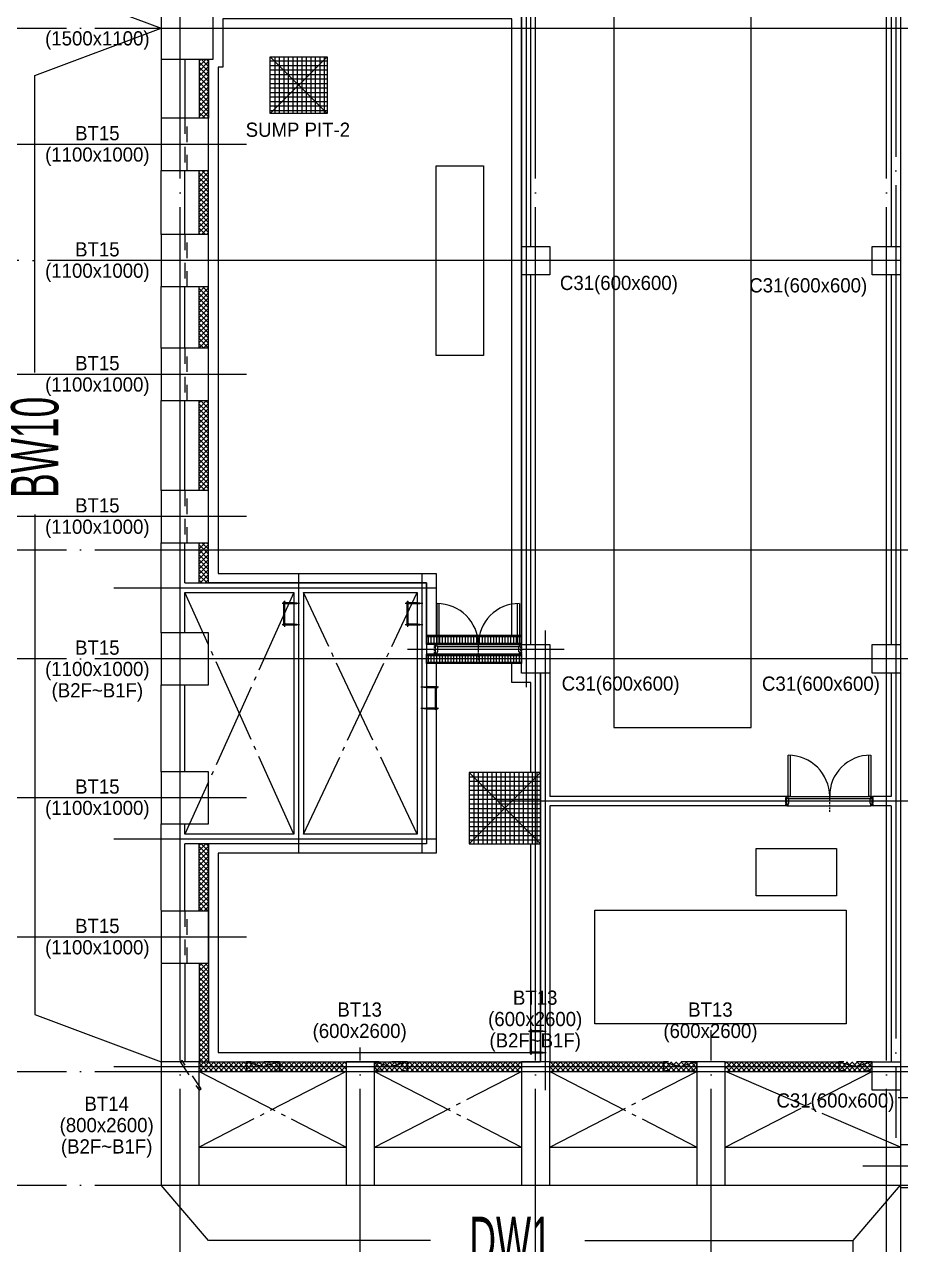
# Model space of a CAD drawing. Header units: millimetres. Extents: x -47382 to 204618, y -51045 to 127155.
# Drawn here: x 17115 to 35600, y 14717 to 40452 of the extents above; entities that cross this region are included whole.
import ezdxf
from ezdxf.enums import TextEntityAlignment as Align

# ---------------------------------------------------------------- set-up
doc = ezdxf.new("R2010")
doc.units = ezdxf.units.MM
doc.header["$LTSCALE"] = 300
doc.header["$MEASUREMENT"] = 0
for name, pattern in [('CEN', [62, 60, -1, 0, -1]), ('HID', [2, 1.1, -0.9]), ('HIDDEN2', [0.1875, 0.125, -0.0625]), ('STD_SHAFT', [7.3, 6, -0.5, 0.3, -0.5])]:
    doc.linetypes.add(name, pattern=pattern)
doc.layers.get('0').update_dxf_attribs({"linetype": 'CONTINUOUS'})
doc.layers.get('Defpoints').update_dxf_attribs({"color": 153, "linetype": 'CONTINUOUS'})
doc.layers.add('A-ANNO-NPLT', color=129, linetype='CONTINUOUS', plot=False)
for name, color, linetype in [('A-CEN', 1, 'CEN'), ('A-DOOR', 4, 'CONTINUOUS'), ('A-DOOR-JAMB', 4, 'CONTINUOUS'), ('A-DOOR-SILL', 8, 'CONTINUOUS'), ('A-DOOR-SWING', 8, 'CONTINUOUS'), ('A-ELE3', 4, 'CONTINUOUS'), ('A-ELE4', 8, 'CONTINUOUS'), ('A-FLOR-EQPM-PAD', 7, 'CONTINUOUS'), ('A-FLOR-FLIN-TYP2', 8, 'CONTINUOUS'), ('A-FLOR-OPEN-BELO', 6, 'STD_SHAFT'), ('A-FLOR-PFIX', 6, 'CONTINUOUS'), ('A-FLOR-STRA-ETC', 7, 'CONTINUOUS'), ('A-FLOR-STRA-MAIN', 4, 'CONTINUOUS'), ('A-FLOR-STRA-SUB', 9, 'CONTINUOUS'), ('A-HID1', 7, 'HID'), ('A-HID2', 9, 'HID'), ('A-LADDER', 6, 'CONTINUOUS'), ('A-PS-HID', 5, 'HID'), ('A-ST-AXIS-CEN', 252, 'CEN'), ('A-ST-COL', 2, 'CONTINUOUS'), ('A-ST-CONC', 2, 'CONTINUOUS'), ('A-WALL-DRY1', 7, 'CONTINUOUS'), ('A-WALL-MASN', 3, 'CONTINUOUS'), ('AA-STL', 6, 'CONTINUOUS'), ('ELE3', 4, 'CONTINUOUS'), ('ELE9', 9, 'CONTINUOUS'), ('H', 8, 'CONTINUOUS'), ('HID', 7, 'HID'), ('OPEN2', 5, 'CONTINUOUS'), ('S_SS4', 6, 'CONTINUOUS'), ('WID', 4, 'CONTINUOUS'), ('블럭', 5, 'CONTINUOUS')]:
    doc.layers.add(name, color=color, linetype=linetype)
doc.styles.add('ksm', font='')
doc.styles.add('SHP-나눔bo', font='')
doc.styles.add('돋움', font='')
doc.styles.get('ksm').set_extended_font_data('Dotum')
doc.styles.get('SHP-나눔bo').set_extended_font_data('NanumGothic', bold=True)
doc.styles.get('돋움').set_extended_font_data('Dotum')

# ---------------------------------------------------------------- blocks, each defined once
blk = doc.blocks.new('XR-평면도$0$8F-PLAN$0$arrow2')
at = {"color": 8}
blk.add_lwpolyline([(0, 0.87), (0.74, 0), (0, -0.87), (0.15, -1), (1, 0), (0.15, 1)], close=True, dxfattribs=at)
for points in [[(0, 0.87), (0.15, 1), (0.74, 0), (1, 0)], [(0.74, 0), (1, 0), (0, -0.87), (0.15, -1)]]:
    blk.add_solid(points, dxfattribs=at)
blk = doc.blocks.new('A$C0e376f74')
at = {"layer": 'A-ANNO-NPLT', "linetype": 'HIDDEN2'}
for p, q in [((-20, 140), (-20, 10)), ((0, 140), (-20, 140)), ((0, 120), (-20, 120)), ((0, 30), (-20, 30)), ((0, 10), (-20, 10)), ((-10, 140), (-10, 10)), ((0, 140), (0, 10)), ((525, 230), (525, -80)), ((1100, 140), (1120, 140)), ((1100, 140), (1100, 10)), ((1100, 120), (1120, 120)), ((1100, 30), (1120, 30)), ((1100, 10), (1120, 10)), ((1110, 140), (1110, 10)), ((1120, 140), (1120, 10))]:
    blk.add_line(p, q, dxfattribs=at)
at = {"layer": 'A-ANNO-NPLT', "linetype": 'ByBlock'}
blk.add_lwpolyline([(1067, 102), (33, 102), (33, 147), (1067, 147)], close=True, dxfattribs=at)
at = {"layer": 'A-DOOR', "linetype": 'ByBlock'}
blk.add_lwpolyline([(1067, 1181), (1067, 147), (1022, 147), (1022, 1181)], close=True, dxfattribs=at)
at = {"layer": 'A-DOOR-JAMB'}
for points in [[(0, 20), (0, 0), (30, 0), (30, 50), (45, 50), (45, 100), (30, 100), (30, 150), (0, 150), (0, 130)], [(1100, 20), (1100, 0), (1070, 0), (1070, 50), (1055, 50), (1055, 100), (1070, 100), (1070, 150), (1100, 150), (1100, 130)]]:
    blk.add_lwpolyline(points, dxfattribs=at)
at = {"layer": 'A-DOOR-SILL'}
for p, q in [((30, 150), (1070, 150)), ((1070, 0), (30, 0))]:
    blk.add_line(p, q, dxfattribs=at)
at = {"layer": 'A-DOOR-SWING'}
blk.add_arc((1107, 109), 1075, 94.5299, 177.8035, dxfattribs=at)
at = {"layer": 'A-ANNO-NPLT', "linetype": 'ByBlock', "style": 'SHP-나눔bo'}
blk.add_text('1100 X 2200', height=60, dxfattribs=at).set_placement((781, 16), align=Align.CENTER)
blk = doc.blocks.new('A$Ce0defec1')
at = {"layer": 'A-ANNO-NPLT', "linetype": 'HIDDEN2'}
for p, q in [((-120, 720), (-120, 700)), ((-120, 720), (0, 720)), ((-120, 710), (0, 710)), ((-120, 700), (0, 700)), ((-110, 720), (-110, 700)), ((-20, 720), (-20, 700)), ((0, 720), (0, 700)), ((-160, 350), (78, 350)), ((-120, 0), (-120, -20)), ((-120, 0), (0, 0)), ((-110, 0), (-110, -20)), ((-20, 0), (-20, -20)), ((0, 0), (0, -20)), ((-120, -10), (0, -10)), ((-120, -20), (0, -20))]:
    blk.add_line(p, q, dxfattribs=at)
at = {"layer": 'A-ANNO-NPLT', "linetype": 'ByBlock'}
blk.add_lwpolyline([(-120, 677), (-85, 677), (-85, 23), (-120, 23)], close=True, dxfattribs=at)
at = {"layer": 'A-DOOR', "linetype": 'ByBlock'}
for p, q in [((-582, 215), (-120, 677)), ((-561, 192), (-98, 655)), ((-120, 677), (-120, 700)), ((-120, 700), (0, 700)), ((-120, 677), (-98, 655)), ((-85, 677), (-120, 677)), ((-85, 665), (-85, 677)), ((0, 665), (-85, 665)), ((0, 700), (0, 665))]:
    blk.add_line(p, q, dxfattribs=at)
blk.add_lwpolyline([(-582, 215), (-561, 192)], dxfattribs=at)
at = {"layer": 'A-DOOR-JAMB'}
for p, q in [((-85, 23), (-120, 23)), ((-120, 23), (-120, 0)), ((-110, 0), (0, 0)), ((-85, 35), (-85, 23)), ((0, 35), (-85, 35)), ((0, 0), (0, 35))]:
    blk.add_line(p, q, dxfattribs=at)
at = {"layer": 'A-DOOR-SILL'}
blk.add_line((0, 18), (0, 665), dxfattribs=at)
at = {"layer": 'A-DOOR-SWING'}
blk.add_arc((-117, 691), 668, 228.3916, 269.7655, dxfattribs=at)
at = {"layer": 'A-ANNO-NPLT', "linetype": 'ByBlock', "style": 'SHP-나눔bo'}
blk.add_text('700X1800', height=45, rotation=90, dxfattribs=at).set_placement((-30, 502), align=Align.CENTER)
blk = doc.blocks.new('-26')
at = {"layer": 'A-CEN'}
for p, q in [((150, -850), (150, 11550)), ((2400, 11550), (2400, 5400)), ((3350, 11550), (3350, -850)), ((-850, 10550), (4350, 10550)), ((4350, 8450), (1400, 8450)), ((-850, 6350), (4350, 6350)), ((4350, 150), (-850, 150))]:
    blk.add_line(p, q, dxfattribs=at)
at = {"layer": 'A-FLOR-FLIN-TYP2'}
for p, q in [((2500, 9850), (2500, 9150)), ((2500, 7750), (2500, 7050))]:
    blk.add_line(p, q, dxfattribs=at)
at = {"layer": 'A-FLOR-STRA-ETC'}
blk.add_line((950, 4650), (950, 2760), dxfattribs=at)
at = {"layer": 'A-FLOR-STRA-ETC', "const_width": 75}
blk.add_lwpolyline([(950, 4688, -1), (950, 4613, -1)], format="xyb", close=True, dxfattribs=at)
at = {"layer": 'A-FLOR-STRA-ETC'}
blk.add_lwpolyline([(1968, 2760), (1029, 2502), (975, 2719), (975, 2261), (922, 2475), (82, 2218)], dxfattribs=at)
at = {"layer": 'A-FLOR-STRA-MAIN'}
for p, q in [((300, 4650), (1600, 4650)), ((1650, 4650), (1700, 4650)), ((300, 4380), (1600, 4380)), ((1650, 4380), (1700, 4380)), ((300, 4110), (1600, 4110)), ((1650, 4110), (1700, 4110)), ((300, 3840), (1600, 3840)), ((1650, 3840), (1700, 3840)), ((300, 3570), (1600, 3570)), ((1650, 3570), (1700, 3570)), ((300, 3300), (1600, 3300)), ((1650, 3300), (1700, 3300)), ((300, 3030), (1600, 3030)), ((1650, 3030), (1700, 3030)), ((300, 2760), (1600, 2760)), ((1650, 2760), (1700, 2760)), ((300, 2490), (975, 2490))]:
    blk.add_line(p, q, dxfattribs=at)
blk.add_lwpolyline([(1700, 4650), (1700, 2687)], dxfattribs=at)
at = {"layer": 'A-FLOR-STRA-SUB'}
blk.add_line((1650, 2673), (1650, 4750), dxfattribs=at)
at = {"layer": 'A-FLOR-STRA-SUB', "color": 250}
for points in [[(400, 4650), (400, 4620), (1500, 4620), (1500, 4650)], [(400, 4380), (400, 4350), (1500, 4350), (1500, 4380)], [(400, 4110), (400, 4080), (1500, 4080), (1500, 4110)], [(400, 3840), (400, 3810), (1500, 3810), (1500, 3840)], [(400, 3570), (400, 3540), (1500, 3540), (1500, 3570)], [(400, 3300), (400, 3270), (1500, 3270), (1500, 3300)], [(400, 3030), (400, 3000), (1500, 3000), (1500, 3030)], [(400, 2760), (400, 2730), (1500, 2730), (1500, 2760)], [(400, 2490), (400, 2460), (975, 2460)]]:
    blk.add_lwpolyline(points, dxfattribs=at)
at = {"layer": 'A-FLOR-STRA-SUB'}
blk.add_lwpolyline([(1600, 2659), (1600, 4750), (1650, 4750)], dxfattribs=at)
at = {"layer": 'A-PS-HID'}
for p, q in [((2500, 10400), (3200, 8600)), ((2500, 8600), (3200, 10400)), ((2500, 6450), (3200, 8290)), ((2500, 8290), (3200, 6450))]:
    blk.add_line(p, q, dxfattribs=at)
at = {"layer": 'A-ST-CONC'}
for p, q in [((0, 10700), (500, 10700)), ((500, 10700), (500, 10400)), ((1780, 10700, 0), (3500, 10700)), ((1780, 10700, 0), (1780, 10400, 0)), ((3500, 10700), (3500, 300)), ((300, 10400), (500, 10400)), ((300, 9550), (300, 10400)), ((1780, 10400, 0), (3200, 10400)), ((3200, 8600), (3200, 10400)), ((300, 6450), (300, 8650)), ((3200, 8600), (2300, 8600)), ((2300, 8600), (2300, 8290)), ((3200, 8290), (2300, 8290)), ((3200, 6450), (3200, 8290)), ((300, 6450), (440, 6450)), ((440, 6450), (440, 6250)), ((440, 6450), (440, 6250)), ((1560, 6450), (3200, 6450)), ((1560, 6450), (1560, 6250)), ((300, 6250), (440, 6250)), ((1560, 6250), (3200, 6250)), ((3200, 6250), (3200, 300)), ((300, 300), (300, 5550)), ((300, 300), (3200, 300))]:
    blk.add_line(p, q, dxfattribs=at)
at = {"layer": 'A-WALL-DRY1'}
for p, q in [((2300, 9850), (2300, 10400)), ((2312, 9862), (2312, 10400)), ((2325, 9875), (2325, 10400)), ((2475, 9875), (2475, 10400)), ((2488, 9862), (2488, 10400)), ((2500, 9850), (2500, 10400)), ((2300, 9850), (2500, 9850)), ((2312, 9862), (2488, 9862)), ((2325, 9875), (2475, 9875)), ((2300, 8600), (2300, 9150)), ((2300, 9150), (2500, 9150)), ((2312, 8600), (2312, 9138)), ((2312, 9138), (2488, 9138)), ((2325, 8600), (2325, 9125)), ((2325, 9125), (2475, 9125)), ((2475, 8600), (2475, 9125)), ((2488, 8600), (2488, 9138)), ((2500, 8600), (2500, 9150)), ((2300, 7750), (2300, 8290)), ((2312, 7762), (2312, 8290)), ((2325, 7775), (2325, 8290)), ((2475, 7775), (2475, 8290)), ((2488, 7762), (2488, 8290)), ((2500, 7750), (2500, 8290)), ((2300, 7750), (2500, 7750)), ((2312, 7762), (2488, 7762)), ((2325, 7775), (2475, 7775)), ((2300, 6450), (2300, 7050)), ((2500, 6450), (2500, 7050))]:
    blk.add_line(p, q, dxfattribs=at)
for points in [[(2300, 7050), (2500, 7050)], [(2312, 6450), (2312, 7037), (2488, 7037), (2488, 6450)], [(2325, 6450), (2325, 7025), (2475, 7025), (2475, 6450)]]:
    blk.add_lwpolyline(points, dxfattribs=at)
at = {"layer": 'A-DOOR'}
for p in [(2420, 9150), (2420, 7050)]:
    blk.add_blockref('A$Ce0defec1', p, dxfattribs=at)
at = {"layer": 'A-DOOR', "rotation": 180}
blk.add_blockref('A$C0e376f74', (1550, 6400), dxfattribs=at)
at = {"layer": 'A-FLOR-STRA-ETC', "extrusion": (0, 0, -1), "xscale": -166.9148302599861, "yscale": 167.8920954242349, "zscale": -166.9148302599861, "rotation": 89.99998299062128}
blk.add_blockref('XR-평면도$0$8F-PLAN$0$arrow2', (-950, 2927), dxfattribs=at)
blk = doc.blocks.new('G$CA57D56C9')
at = {"layer": 'A-ANNO-NPLT', "linetype": 'HIDDEN2'}
for p, q in [((0, 316), (20, 316)), ((0, 136), (0, 316)), ((0, 296), (20, 296)), ((10, 136), (10, 316)), ((20, 136), (20, 316)), ((924, 0), (924, 319)), ((1820, 136), (1820, 316)), ((1840, 316), (1820, 316)), ((1840, 296), (1820, 296)), ((1830, 136), (1830, 316)), ((1840, 136), (1840, 316)), ((0, 156), (20, 156)), ((0, 136), (20, 136)), ((1833, 156), (1813, 156)), ((1833, 136), (1813, 136))]:
    blk.add_line(p, q, dxfattribs=at)
at = {"layer": 'A-ANNO-NPLT', "linetype": 'ByBlock'}
blk.add_lwpolyline([(50, 326), (1790, 326), (1790, 276), (50, 276)], close=True, dxfattribs=at)
at = {"layer": 'A-DOOR', "linetype": 'ByBlock'}
for points in [[(90, 1192), (90, 326), (50, 326), (50, 1193)], [(1790, 1193), (1790, 326), (1750, 326), (1750, 1192)]]:
    blk.add_lwpolyline(points, dxfattribs=at)
at = {"layer": 'A-DOOR-JAMB'}
for points in [[(20, 146), (20, 126), (50, 126), (50, 176), (65, 176), (65, 276), (50, 276), (50, 326), (20, 326), (20, 306)], [(1820, 146), (1820, 126), (1790, 126), (1790, 176), (1775, 176), (1775, 276), (1790, 276), (1790, 326), (1820, 326), (1820, 306)]]:
    blk.add_lwpolyline(points, dxfattribs=at)
at = {"layer": 'A-DOOR-SILL'}
blk.add_line((50, 126), (1790, 126), dxfattribs=at)
at = {"layer": 'A-DOOR-SWING'}
for centre, radius, start, end in [((45, 314), 879, 0.8094, 89.6647), ((1778, 339), 854, 89.6619, 180.8162)]:
    blk.add_arc(centre, radius, start, end, dxfattribs=at)
blk = doc.blocks.new('G$CFB26BE8E')
at = {"layer": 'ELE3'}
blk.add_lwpolyline([(0, 0), (1500, 0), (1500, 1500), (0, 1500)], close=True, dxfattribs=at)
at = {"layer": 'H'}
for p, q in [((1500, 1405), (0, 1405)), ((1500, 1310), (0, 1310)), ((95, 1500), (95, 0)), ((190, 1500), (190, 0)), ((285, 1500), (285, 0)), ((380, 1500), (380, 0)), ((475, 1500), (475, 0)), ((570, 1500), (570, 0)), ((665, 1500), (665, 0)), ((760, 1500), (760, 0)), ((855, 1500), (855, 0)), ((950, 1500), (950, 0)), ((1045, 1500), (1045, 0)), ((1140, 1500), (1140, 0)), ((1235, 1500), (1235, 0)), ((1330, 1500), (1330, 0)), ((1425, 1500), (1425, 0)), ((1500, 1215), (0, 1215)), ((1500, 1120), (0, 1120)), ((1500, 1025), (0, 1025)), ((1500, 930), (0, 930)), ((1500, 835), (0, 835)), ((1500, 740), (0, 740)), ((1500, 645), (0, 645)), ((1500, 550), (0, 550)), ((1500, 455), (0, 455)), ((1500, 360), (0, 360)), ((1500, 265), (0, 265)), ((1500, 170), (0, 170)), ((1500, 75), (0, 75))]:
    blk.add_line(p, q, dxfattribs=at)
at = {"layer": 'OPEN2'}
for p, q in [((0, 1500), (1500, 0)), ((0, 0), (1500, 1500))]:
    blk.add_line(p, q, dxfattribs=at)
blk = doc.blocks.new('사다리')
at = {"layer": 'A-ELE3'}
for p, q in [((-10, 23), (-10, 200)), ((10, 23), (10, 200)), ((22, 11), (428, 11)), ((440, 23), (440, 200)), ((460, 23), (460, 200)), ((22, -11), (428, -11))]:
    blk.add_line(p, q, dxfattribs=at)
at = {"layer": 'A-ELE4'}
for centre in [(0, 0), (450, 0)]:
    blk.add_circle(centre, 21, dxfattribs=at)
at = {"layer": 'A-HID1'}
blk.add_line((444, 260), (456, 260), dxfattribs=at)
at = {"layer": 'A-HID2'}
for p, q in [((-6, 260), (6, 260)), ((-6, 24), (-6, 260)), ((6, 24), (6, 260)), ((444, 23), (444, 260)), ((456, 23), (456, 260))]:
    blk.add_line(p, q, dxfattribs=at)
at = {"layer": 'A-LADDER', "color": 1}
for p, q in [((0, -50), (0, 320)), ((450, -50), (450, 320)), ((500, 0), (-50, 0))]:
    blk.add_line(p, q, dxfattribs=at)
at = {"layer": 'S_SS4'}
for centre in [(0, 0), (450, 0)]:
    blk.add_circle(centre, 25, dxfattribs=at)
blk = doc.blocks.new('G$CC3B11E1B')
at = {"layer": 'ELE3'}
blk.add_lwpolyline([(0, 1200), (1200, 1200), (1200, 0), (0, 0)], close=True, dxfattribs=at)
at = {"layer": 'H'}
for p, q in [((1200, 1105), (0, 1105)), ((95, 1200), (95, 0)), ((190, 1200), (190, 0)), ((285, 1200), (285, 0)), ((380, 1200), (380, 0)), ((475, 1200), (475, 0)), ((570, 1200), (570, 0)), ((665, 1200), (665, 0)), ((760, 1200), (760, 0)), ((855, 1200), (855, 0)), ((950, 1200), (950, 0)), ((1045, 1200), (1045, 0)), ((1140, 1200), (1140, 0)), ((1200, 1010), (0, 1010)), ((1200, 915), (0, 915)), ((1200, 820), (0, 820)), ((1200, 725), (0, 725)), ((1200, 630), (0, 630)), ((1200, 535), (0, 535)), ((1200, 440), (0, 440)), ((1200, 345), (0, 345)), ((1200, 250), (0, 250)), ((1200, 155), (0, 155)), ((1200, 60), (0, 60))]:
    blk.add_line(p, q, dxfattribs=at)
at = {"layer": 'OPEN2'}
for p, q in [((0, 1200), (1200, 0)), ((0, 0), (1200, 1200))]:
    blk.add_line(p, q, dxfattribs=at)
blk = doc.blocks.new('ACT 지하2층구조평면도')
at = {"layer": 'A-ST-COL'}
for points in [[(67382, 92266), (67382, 90766), (68482, 90766), (68482, 92266)], [(67382, 89516), (67382, 88416), (68382, 88416), (68382, 89516)], [(67382, 87066), (67382, 85966), (68382, 85966), (68382, 87066)], [(67382, 84666), (67382, 83566), (68382, 83566), (68382, 84666)], [(67382, 81666), (67382, 80566), (68382, 80566), (68382, 81666)], [(67382, 78666), (67382, 77566), (68382, 77566), (68382, 78666)], [(67382, 75736), (67382, 74636), (68382, 74636), (68382, 75736)], [(67382, 72796), (67382, 71696), (68382, 71696), (68382, 72796)], [(67382, 69616), (67382, 67016), (68182, 67016), (68182, 69616)], [(71282, 69616), (71282, 67016), (71882, 67016), (71882, 69616)], [(74982, 69616), (74982, 67016), (75582, 67016), (75582, 69616)], [(78682, 69616), (78682, 67016), (79282, 67016), (79282, 69616)], [(82982, 67866), (82982, 66966), (84082, 66966), (84082, 67866)]]:
    blk.add_lwpolyline(points, close=True, dxfattribs=at)
for points in [[(74982, 86816), (75582, 86816), (75582, 86216), (74982, 86216), (74982, 86816)], [(82382, 86816), (82982, 86816), (82982, 86216), (82382, 86216), (82382, 86816)], [(74982, 78416), (75582, 78416), (75582, 77816), (74982, 77816), (74982, 78416)], [(82382, 78416), (82982, 78416), (82982, 77816), (82382, 77816), (82382, 78416)], [(82382, 69616), (82982, 69616), (82982, 69016), (82382, 69016), (82382, 69616)]]:
    blk.add_lwpolyline(points, dxfattribs=at)

msp = doc.modelspace()

# ---------------------------------------------------------------- hatches: boundary and pattern name
at = {"layer": '블럭', "transparency": 33554687}
h = msp.add_hatch(dxfattribs=at)
h.set_pattern_fill('ANSI37', color=256, scale=600)
h.paths.add_polyline_path([(20800, 39721), (21000, 39721), (21000, 38471), (20800, 38471)])
h = msp.add_hatch(dxfattribs=at)
h.set_pattern_fill('ANSI37', color=256, scale=600)
h.paths.add_polyline_path([(20800, 37371), (21000, 37371), (21000, 36021), (20800, 36021)])
h = msp.add_hatch(dxfattribs=at)
h.set_pattern_fill('ANSI37', color=256, scale=600)
h.paths.add_polyline_path([(20800, 34921), (21000, 34921), (21000, 33621), (20800, 33621)])
h = msp.add_hatch(dxfattribs=at)
h.set_pattern_fill('ANSI37', color=256, scale=600)
h.paths.add_polyline_path([(20800, 30621), (21000, 30621), (21000, 32521), (20800, 32521)])
h = msp.add_hatch(dxfattribs=at)
h.set_pattern_fill('ANSI37', color=256, scale=600)
h.paths.add_polyline_path([(20800, 29521), (21000, 29521), (21000, 28671), (20800, 28671)])
h = msp.add_hatch(dxfattribs=at)
h.set_pattern_fill('ANSI37', color=256, scale=600)
h.paths.add_polyline_path([(20800, 23171), (21000, 23171), (21000, 21751), (20800, 21751)])
h = msp.add_hatch(dxfattribs=at)
h.set_pattern_fill('ANSI37', color=256, scale=600)
h.paths.add_polyline_path([(20800, 20651), (21000, 20651), (21000, 18571), (20800, 18571)])
h = msp.add_hatch(dxfattribs=at)
h.set_pattern_fill('ANSI37', color=256, scale=600)
h.paths.add_polyline_path([(20800, 18571), (23900, 18571), (23900, 18371), (20800, 18371)])
h = msp.add_hatch(dxfattribs=at)
h.set_pattern_fill('ANSI37', color=256, scale=600)
h.paths.add_polyline_path([(24500, 18571), (27600, 18571), (27600, 18371), (24500, 18371)])
h = msp.add_hatch(dxfattribs=at)
h.set_pattern_fill('ANSI37', color=256, scale=600)
h.paths.add_polyline_path([(28200, 18571), (31300, 18571), (31300, 18371), (28200, 18371)])
h = msp.add_hatch(dxfattribs=at)
h.set_pattern_fill('ANSI37', color=256, scale=600)
h.paths.add_polyline_path([(31900, 18571), (35000, 18571), (35000, 18371), (31900, 18371)])

# ---------------------------------------------------------------- linework, layer by layer
at = {"layer": 'A-CEN'}
for p, q in [((35500, 55661), (35500, 16971)), ((27700, 44471), (27700, 26471)), ((21800, 37921), (0, 37921)), ((21800, 33071), (0, 33071)), ((21800, 30071), (0, 30071)), ((22900, 28871), (22900, 22971)), ((25500, 28871), (25500, 22971)), ((19000, 28571), (25800, 28571)), ((28100, 27671), (28100, 17971)), ((28500, 27271), (25200, 27271)), ((21800, 24141), (0, 24141)), ((36500, 24071), (27100, 24071)), ((25800, 23271), (19000, 23271)), ((21800, 21201), (0, 21201)), ((31600, 0), (31600, 19237)), ((24200, 0), (24200, 18871)), ((19000, 18471), (37200, 18471)), ((37200, 16371), (34800, 16371)), ((0, 15971), (37200, 15971))]:
    msp.add_line(p, q, dxfattribs=at)
at = {"layer": 'A-FLOR-EQPM-PAD'}
for points in [[(32450, 25621), (32450, 43221), (29550, 43221), (29550, 25621)], [(25800, 37471), (26800, 37471), (26800, 33471), (25800, 33471)], [(34250, 23071), (34250, 22071), (32550, 22071), (32550, 23071)], [(34450, 19371), (29150, 19371), (29150, 21771), (34450, 21771)]]:
    msp.add_lwpolyline(points, close=True, dxfattribs=at)
at = {"layer": 'A-FLOR-OPEN-BELO'}
for p, q in [((22800, 28471), (20500, 23371)), ((22800, 23371), (20500, 28471)), ((23000, 23371), (25400, 28471)), ((25400, 23371), (23000, 28471)), ((23900, 18371), (20800, 16771)), ((20800, 18371), (23900, 16771))]:
    msp.add_line(p, q, dxfattribs=at)
for points in [[(24500, 18371), (27600, 16771)], [(24500, 16771), (27600, 18371)], [(28200, 18371), (31300, 16771)], [(28200, 16771), (31300, 18371)], [(35600, 16771), (31900, 18371)], [(31900, 16771), (35000, 18371)]]:
    msp.add_lwpolyline(points, dxfattribs=at)
at = {"layer": 'A-FLOR-PFIX'}
for points in [[(21100, 39721), (21100, 40771), (27600, 40771), (27600, 27371), (25600, 27371), (25600, 28671), (21000, 28671), (21000, 39721), (21100, 39721)], [(27400, 27571), (27400, 40571), (21300, 40571), (21300, 39548), (21200, 39548), (21200, 28871), (25800, 28871), (25800, 27571), (27400, 27571)], [(27800, 24671), (27800, 26571), (27400, 26571), (27400, 26971), (25800, 26971), (25800, 22971), (21200, 22971), (21200, 18771), (27800, 18771), (27800, 23171)]]:
    msp.add_lwpolyline(points, dxfattribs=at)
msp.add_lwpolyline([(25600, 27171), (25600, 23171), (21000, 23171), (21000, 18571), (28000, 18571), (28000, 26771), (27600, 26771), (27600, 27171)], close=True, dxfattribs=at)
at = {"layer": 'A-ST-AXIS-CEN'}
for p, q in [((20400, 0), (20400, 99371)), ((27900, 0), (27900, 99371)), ((35300, 0), (35300, 99371)), ((0, 40371), (142000, 40371)), ((35600, 35471), (0, 35471)), ((0, 29371), (142000, 29371)), ((36600, 27071), (0, 27071)), ((0, 18371), (142000, 18371))]:
    msp.add_line(p, q, dxfattribs=at)
at = {"layer": 'A-ST-CONC'}
for p, q in [((27600, 35771), (27600, 43571)), ((27800, 35771), (27800, 43571)), ((35400, 43571), (35400, 35771)), ((35600, 43571), (35600, 40371)), ((35600, 40371), (35600, 35771)), ((20000, 39721), (20000, 38471)), ((20500, 39721), (20500, 38471)), ((20000, 36021), (20000, 37371)), ((20500, 36021), (20500, 37371)), ((27600, 27371), (27600, 35171)), ((27800, 27371), (27800, 35171)), ((35400, 35171), (35400, 27371)), ((35600, 35171), (35600, 29371)), ((20000, 33621), (20000, 34921)), ((20500, 33621), (20500, 34921)), ((20000, 30621), (20000, 32521)), ((20500, 30621), (20500, 32521)), ((20000, 27621), (20000, 29521)), ((20500, 28671), (20500, 29521)), ((35600, 29371), (35600, 27371)), ((20500, 28671), (25600, 28671)), ((25600, 28671), (25600, 23171)), ((20500, 28471), (22800, 28471)), ((20500, 27621), (20500, 28471)), ((22800, 28471), (22800, 23371)), ((23000, 28471), (25400, 28471)), ((23000, 28471), (23000, 23371)), ((25400, 28471), (25400, 23371)), ((28000, 26771), (28000, 18571)), ((28200, 26771), (28200, 24171)), ((35400, 26771), (35400, 24171)), ((35600, 26771), (35600, 18571)), ((20000, 24691), (20000, 26521)), ((20500, 24691), (20500, 26521)), ((33190, 24171), (28200, 24171)), ((33190, 23971), (28200, 23971)), ((28200, 23971), (28200, 18571)), ((33190, 23971), (33190, 24171)), ((35400, 24171), (35010, 24171)), ((35010, 23971), (35010, 24171)), ((35400, 23971), (35010, 23971)), ((35400, 23971), (35400, 18571)), ((20000, 21761), (20000, 23591)), ((20500, 23371), (20500, 23591)), ((22800, 23371), (20500, 23371)), ((25600, 23171), (20500, 23171)), ((20500, 21761), (20500, 23171)), ((25400, 23371), (23000, 23371)), ((20000, 20641), (20000, 18571)), ((20500, 20641), (20500, 18571)), ((35600, 17971), (35600, 16821)), ((20800, 16771), (23900, 16771)), ((24500, 16771), (27600, 16771)), ((28200, 16771), (31300, 16771)), ((31900, 16771), (35600, 16771)), ((20800, 15971), (23900, 15971)), ((24500, 15971), (27600, 15971)), ((28200, 15971), (31300, 15971)), ((31900, 15971), (35600, 15971)), ((35600, 15921), (35600, 13721))]:
    msp.add_line(p, q, dxfattribs=at)
msp.add_lwpolyline([(25600, 23171), (20500, 23171)], dxfattribs=at)
at = {"layer": 'A-WALL-MASN'}
for p, q in [((20800, 39721), (20800, 38471)), ((21000, 39721), (21000, 38471)), ((20800, 36021), (20800, 37371)), ((21000, 36021), (21000, 37371)), ((20800, 33621), (20800, 34921)), ((21000, 33621), (21000, 34921)), ((20800, 30621), (20800, 32521)), ((21000, 30621), (21000, 32521)), ((20800, 28671), (20800, 29521)), ((21000, 28671), (21000, 29521)), ((25780, 27371), (25600, 27371)), ((25780, 27371), (25780, 27171)), ((25780, 27171), (25600, 27171)), ((20800, 21751), (20800, 23171)), ((21000, 21751), (21000, 23171)), ((20800, 20651), (20800, 18571)), ((21000, 20651), (21000, 18571)), ((20800, 18571), (23900, 18571)), ((22500, 18571), (22500, 18371)), ((25200, 18571), (27600, 18571)), ((25200, 18571), (25200, 18371)), ((28200, 18571), (30600, 18571)), ((30600, 18571), (30600, 18371)), ((31900, 18571), (34300, 18571)), ((34300, 18571), (34300, 18371)), ((20800, 18371), (23900, 18371)), ((25200, 18371), (27600, 18371)), ((28200, 18371), (30600, 18371)), ((31900, 18371), (34300, 18371))]:
    msp.add_line(p, q, dxfattribs=at)
at = {"layer": 'Defpoints'}
for points in [[(17333, 44864), (17333, 41371), (20000, 40371)], [(17333, 33113), (17333, 39371), (20000, 40371)], [(17333, 30116), (17333, 19571), (20000, 18571)], [(25681, 14805), (21000, 14805), (20000, 15971)], [(28935, 14805), (34600, 14805), (35600, 15971)], [(35600, 13371), (34600, 14455), (34600, 14805), (35600, 15971)]]:
    msp.add_lwpolyline(points, dxfattribs=at)
at = {"layer": 'ELE3'}
for points in [[(27600, 27571), (27600, 27371), (25600, 27371), (25600, 27571)], [(27600, 27171), (27600, 26971), (25600, 26971), (25600, 27171)]]:
    msp.add_lwpolyline(points, close=True, dxfattribs=at)
at = {"layer": 'ELE9'}
for p, q in [((25600, 27541), (27600, 27541)), ((25638, 27371), (25638, 27571)), ((25698, 27371), (25698, 27571)), ((25758, 27371), (25758, 27571)), ((25818, 27371), (25818, 27571)), ((25878, 27371), (25878, 27571)), ((25938, 27371), (25938, 27571)), ((25998, 27371), (25998, 27571)), ((26058, 27371), (26058, 27571)), ((26118, 27371), (26118, 27571)), ((26178, 27371), (26178, 27571)), ((26238, 27371), (26238, 27571)), ((26298, 27371), (26298, 27571)), ((26358, 27371), (26358, 27571)), ((26418, 27371), (26418, 27571)), ((26478, 27371), (26478, 27571)), ((26538, 27371), (26538, 27571)), ((26598, 27371), (26598, 27571)), ((26658, 27371), (26658, 27571)), ((26718, 27371), (26718, 27571)), ((26778, 27371), (26778, 27571)), ((26838, 27371), (26838, 27571)), ((26898, 27371), (26898, 27571)), ((26958, 27371), (26958, 27571)), ((27018, 27371), (27018, 27571)), ((27078, 27371), (27078, 27571)), ((27138, 27371), (27138, 27571)), ((27198, 27371), (27198, 27571)), ((27258, 27371), (27258, 27571)), ((27318, 27371), (27318, 27571)), ((27378, 27371), (27378, 27571)), ((27438, 27371), (27438, 27571)), ((27498, 27371), (27498, 27571)), ((27558, 27371), (27558, 27571)), ((27600, 27371), (27600, 27571)), ((25600, 27401), (27600, 27401)), ((25600, 27141), (27600, 27141)), ((25638, 26971), (25638, 27171)), ((25698, 26971), (25698, 27171)), ((25758, 26971), (25758, 27171)), ((25818, 26971), (25818, 27171)), ((25878, 26971), (25878, 27171)), ((25938, 26971), (25938, 27171)), ((25998, 26971), (25998, 27171)), ((26058, 26971), (26058, 27171)), ((26118, 26971), (26118, 27171)), ((26178, 26971), (26178, 27171)), ((26238, 26971), (26238, 27171)), ((26298, 26971), (26298, 27171)), ((26358, 26971), (26358, 27171)), ((26418, 26971), (26418, 27171)), ((26478, 26971), (26478, 27171)), ((26538, 26971), (26538, 27171)), ((26598, 26971), (26598, 27171)), ((26658, 26971), (26658, 27171)), ((26718, 26971), (26718, 27171)), ((26778, 26971), (26778, 27171)), ((26838, 26971), (26838, 27171)), ((26898, 26971), (26898, 27171)), ((26958, 26971), (26958, 27171)), ((27018, 26971), (27018, 27171)), ((27078, 26971), (27078, 27171)), ((27138, 26971), (27138, 27171)), ((27198, 26971), (27198, 27171)), ((27258, 26971), (27258, 27171)), ((27318, 26971), (27318, 27171)), ((27378, 26971), (27378, 27171)), ((27438, 26971), (27438, 27171)), ((27498, 26971), (27498, 27171)), ((27558, 26971), (27558, 27171)), ((27600, 26971), (27600, 27171)), ((25600, 27001), (27600, 27001))]:
    msp.add_line(p, q, dxfattribs=at)
at = {"layer": 'HID'}
for p, q in [((22500, 18571), (21800, 18371)), ((21800, 18571), (22500, 18371)), ((25200, 18571), (24500, 18371)), ((24500, 18571), (25200, 18371)), ((31300, 18571), (30600, 18371)), ((30600, 18571), (31300, 18371)), ((35000, 18571), (34300, 18371)), ((34300, 18571), (35000, 18371))]:
    msp.add_line(p, q, dxfattribs=at)
for points in [[(20500, 37371), (20550, 37371), (20550, 38471), (20500, 38471)], [(20500, 34921), (20550, 34921), (20550, 36021), (20500, 36021)], [(20500, 32521), (20550, 32521), (20550, 33621), (20500, 33621)], [(20500, 29521), (20550, 29521), (20550, 30621), (20500, 30621)], [(20500, 20651), (20550, 20651), (20550, 21751), (20500, 21751)], [(20442, 18599), (20400, 18571), (20800, 17971), (20842, 17999)], [(22500, 18371), (22500, 18571), (21800, 18571), (21800, 18371)], [(25200, 18371), (25200, 18571), (24500, 18571), (24500, 18371)], [(31300, 18371), (31300, 18571), (30600, 18571), (30600, 18371)], [(35000, 18371), (35000, 18571), (34300, 18571), (34300, 18371)]]:
    msp.add_lwpolyline(points, close=True, dxfattribs=at)
at = {"layer": 'WID'}
msp.add_line((27510, 27171), (25690, 27171), dxfattribs=at)

# ---------------------------------------------------------------- block references
for name, p in [('ACT 지하2층구조평면도', (-47382, -51045)), ('G$CC3B11E1B', (22300, 38571)), ('G$CA57D56C9', (25770, 27045)), ('G$CA57D56C9', (33180, 23845)), ('G$CFB26BE8E', (26500, 23171)), ('-26', (36400, 7271))]:
    msp.add_blockref(name, p)
at = {"layer": 'AA-STL', "xscale": -1}
for p, rotation in [((22600, 27796), 269.9999999999998), ((25200, 27796), 269.9999999999998), ((27800, 18771), 270)]:
    msp.add_blockref('사다리', p, dxfattribs=dict(at, rotation=rotation))
at = {"layer": 'AA-STL', "rotation": 89.99999999999999}
msp.add_blockref('사다리', (25800, 26021), dxfattribs=at)

# ---------------------------------------------------------------- texts
at = {"layer": 'Defpoints', "linetype": 'Continuous', "style": '돋움'}
for s, p in [('(1500x1100)', (18654, 39918)), ('BT15', (18654, 37918)), ('(1100x1000)', (18654, 37468)), ('BT15', (18654, 35468)), ('(1100x1000)', (18654, 35018)), ('C31(600x600)', (29657, 34760)), ('C31(600x600)', (33651, 34709)), ('BT15', (18654, 33068)), ('(1100x1000)', (18654, 32618)), ('BT15', (18654, 30068)), ('(1100x1000)', (18654, 29618)), ('BT15', (18654, 27068)), ('(1100x1000)', (18654, 26618)), ('(B2F~B1F)', (18654, 26168)), ('C31(600x600)', (29693, 26311)), ('C31(600x600)', (33919, 26308)), ('BT15', (18654, 24138)), ('(1100x1000)', (18654, 23688)), ('BT15', (18654, 21198)), ('(1100x1000)', (18654, 20748)), ('BT13', (27891, 19685)), ('BT13', (24188, 19434)), ('BT13', (31588, 19434)), ('(600x2600)', (27891, 19235)), ('(600x2600)', (24188, 18984)), ('(600x2600)', (31588, 18984)), ('(B2F~B1F)', (27891, 18785)), ('BT14', (18851, 17448)), ('C31(600x600)', (34225, 17517)), ('(800x2600)', (18851, 16998)), ('(B2F~B1F)', (18851, 16548))]:
    msp.add_text(s, height=300, dxfattribs=at).set_placement(p, align=Align.BOTTOM_CENTER)
msp.add_text('SUMP PIT-2', height=300, dxfattribs=at).set_placement((22884, 38231), align=Align.MIDDLE_CENTER)
at = {"layer": 'Defpoints', "style": 'ksm', "width": 0.6}
msp.add_text('BW10', height=1000, rotation=90, dxfattribs=at).set_placement((17333, 31530), align=Align.MIDDLE_CENTER)
msp.add_text('DW1', height=1000, dxfattribs=at).set_placement((27370, 14806), align=Align.MIDDLE_CENTER)

doc.saveas('drawing.dxf')
